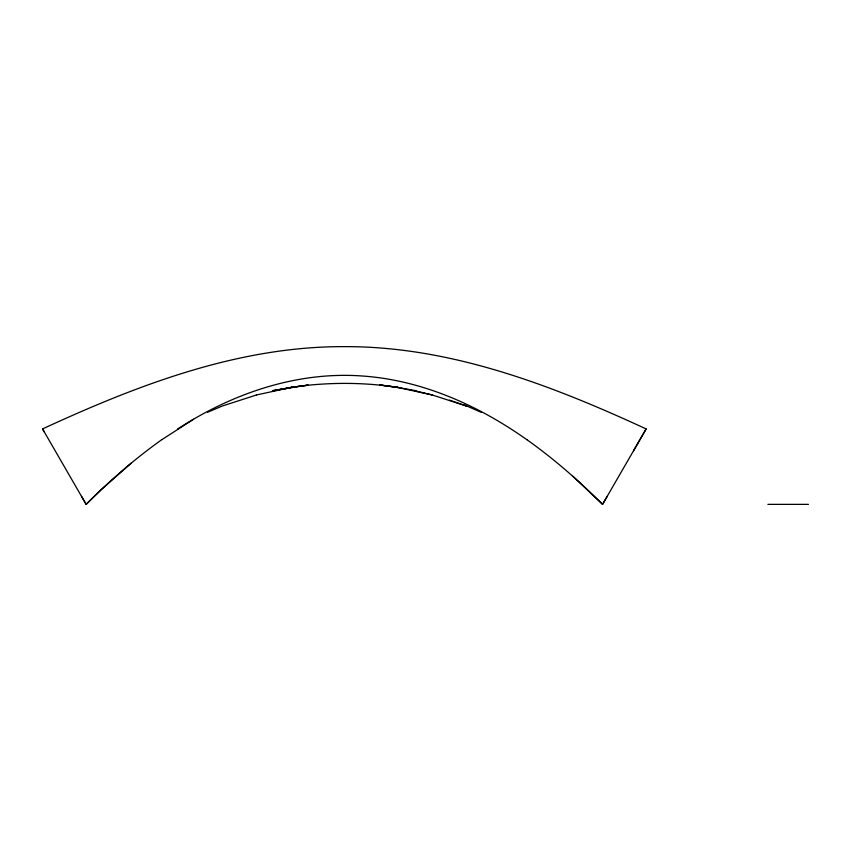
<?xml version="1.0" encoding="UTF-8"?>
<svg xmlns="http://www.w3.org/2000/svg" width="851" height="851" viewBox="0 0 851 851"><rect width="100%" height="100%" fill="white"/><g stroke="black" fill="none" stroke-linecap="round" stroke-linejoin="round"><path stroke-width="1.28" d="M162.009 439.52C134.852 458.838 109.641 480.762 86.142 504.366L42.55 428.925C137.426 385.152 238.312 346.261 344.347 346.634C450.381 346.261 551.278 385.141 646.154 428.925L602.561 504.366C579.084 480.858 553.969 458.934 526.875 439.659M633.58 450.69L646.154 428.925M607.178 496.388L602.561 504.366L572.851 476.23M131.033 463.284L100.982 489.868L86.142 504.366L81.526 496.388M162.041 439.552L193.528 419.256M177.572 429.074C231.749 393.747 296.265 371.355 361.537 375.951C421.553 379.929 478.219 405.246 526.843 439.68M207.58 412.278L222.313 406.023L256.428 395.002M256.428 394.981L292.01 387.269L273.394 390.8M292.01 387.237L272.416 390.715L307.636 385.088M308.456 385.141L291.287 387.343C326.667 382.131 362.792 381.982 398.14 387.46L379.78 384.96L398.151 387.503M767.879 504.366L808.45 504.366M415.809 390.662L397.406 387.386L432.17 394.949L466.561 406.076L449.434 400.108M414.831 390.726L432.159 394.97M464.742 405.097L481.219 412.32M42.55 428.925L44.412 432.148"/></g></svg>
